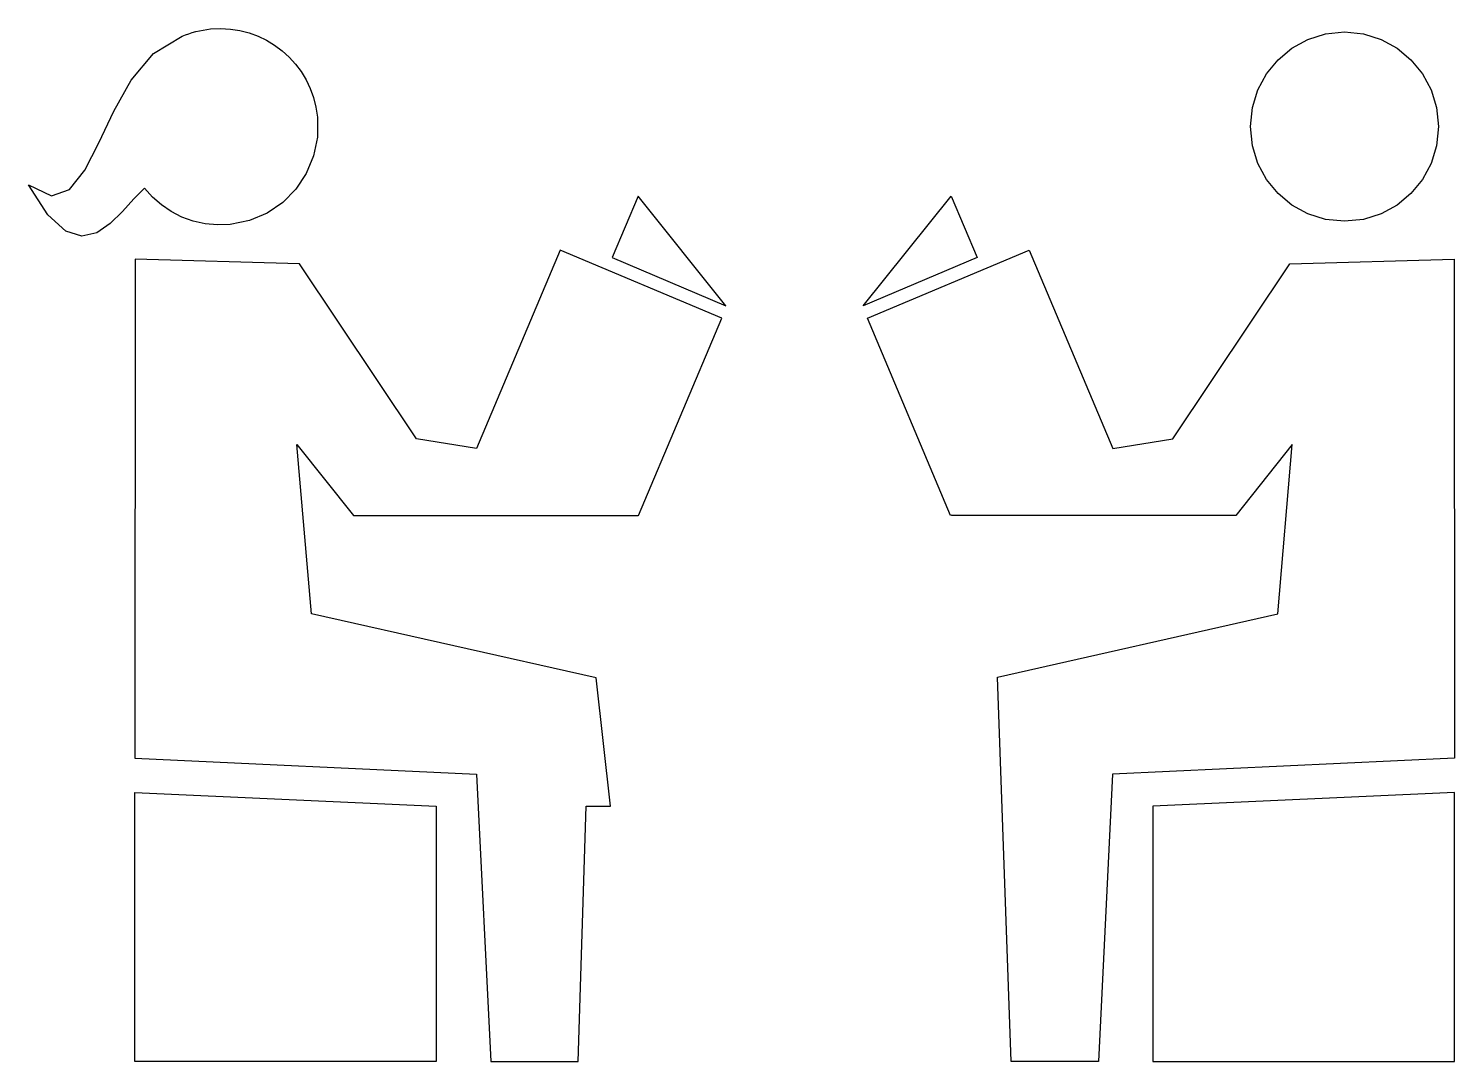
# Model space of a CAD drawing. Extents: x 0 to 25.2, y 10 to 28.2.
import ezdxf

# ---------------------------------------------------------------- set-up
doc = ezdxf.new("R2010")
doc.units = 0
doc.layers.get('0').update_dxf_attribs({"linetype": 'CONTINUOUS'})

msp = doc.modelspace()

# ---------------------------------------------------------------- linework, layer by layer
at = {"color": 7}
for p, q in [((2.208497, 27.777805), (2.713849, 28.083869)), ((2.713849, 28.083869), (2.773374, 28.108003)), ((2.773374, 28.108003), (2.834027, 28.12999)), ((2.834027, 28.12999), (2.895771, 28.149775)), ((2.895771, 28.149775), (2.958571, 28.167301)), ((2.958571, 28.167301), (3.022389, 28.182512)), ((3.022389, 28.182512), (3.087189, 28.195351)), ((3.087189, 28.195351), (3.152935, 28.205763)), ((3.152935, 28.205763), (3.219591, 28.213691)), ((3.219591, 28.213691), (3.396026, 28.222215)), ((3.396026, 28.222215), (3.569098, 28.212962)), ((3.569098, 28.212962), (3.737859, 28.186713)), ((3.737859, 28.186713), (3.901361, 28.144251)), ((3.901361, 28.144251), (4.058654, 28.086359)), ((4.058654, 28.086359), (4.208792, 28.01382)), ((4.208792, 28.01382), (4.350825, 27.927415)), ((22.336028, 27.87495), (22.618344, 28.029331)), ((22.618344, 28.029331), (22.930319, 28.126897)), ((22.930319, 28.126897), (23.265272, 28.160915)), ((23.265272, 28.160915), (23.600224, 28.126897)), ((23.600224, 28.126897), (23.9122, 28.029331)), ((23.9122, 28.029331), (24.194515, 27.87495)), ((1.817251, 27.310276), (2.208497, 27.777805)), ((4.350825, 27.927415), (4.483806, 27.827928)), ((4.483806, 27.827928), (4.606784, 27.716142)), ((22.090055, 27.670488), (22.336028, 27.87495)), ((24.194515, 27.87495), (24.440488, 27.670488)), ((4.606784, 27.716142), (4.718814, 27.592838)), ((4.718814, 27.592838), (4.818945, 27.458799)), ((21.88711, 27.422678), (22.090055, 27.670488)), ((24.440488, 27.670488), (24.643434, 27.422678)), ((1.506788, 26.758787), (1.817251, 27.310276)), ((4.818945, 27.458799), (4.90623, 27.314809)), ((4.90623, 27.314809), (4.979721, 27.161649)), ((21.733874, 27.138253), (21.88711, 27.422678)), ((24.643434, 27.422678), (24.79667, 27.138253)), ((4.979721, 27.161649), (5.038468, 27.000102)), ((5.038468, 27.000102), (5.081524, 26.830951)), ((21.637031, 26.823946), (21.733874, 27.138253)), ((24.79667, 27.138253), (24.893512, 26.823946)), ((1.243789, 26.200847), (1.506788, 26.758787)), ((5.081524, 26.830951), (5.10794, 26.654978)), ((21.603265, 26.486491), (21.637031, 26.823946)), ((24.893512, 26.823946), (24.927278, 26.486491)), ((5.10794, 26.654978), (5.107678, 26.302889)), ((21.637031, 26.149036), (21.603265, 26.486491)), ((24.927278, 26.486491), (24.893512, 26.149036)), ((5.107678, 26.302889), (5.039907, 25.968216)), ((0.994931, 25.71396), (1.243789, 26.200847)), ((5.039907, 25.968216), (4.910832, 25.658613)), ((21.733874, 25.834729), (21.637031, 26.149036)), ((24.893512, 26.149036), (24.79667, 25.834729)), ((0.726894, 25.375633), (0.994931, 25.71396)), ((21.88711, 25.550304), (21.733874, 25.834729)), ((24.79667, 25.834729), (24.643434, 25.550304)), ((4.910832, 25.658613), (4.726658, 25.381732)), ((22.090055, 25.302494), (21.88711, 25.550304)), ((24.643434, 25.550304), (24.440488, 25.302494)), ((0.344275, 24.926036), (0, 25.454687)), ((0, 25.454687), (0.406358, 25.263373)), ((0.406358, 25.263373), (0.726894, 25.375633)), ((1.862451, 25.211419), (1.661517, 24.986811)), ((2.048651, 25.397395), (1.862451, 25.211419)), ((2.190399, 25.240345), (2.048651, 25.397395)), ((2.349571, 25.101957), (2.190399, 25.240345)), ((4.726658, 25.381732), (4.493589, 25.145226)), ((10.776091, 25.258824), (10.316633, 24.169446)), ((12.330571, 23.319675), (10.776091, 25.258824)), ((14.7574, 23.319675), (16.31188, 25.258824)), ((16.31188, 25.258824), (16.771338, 24.169446)), ((22.336028, 25.098032), (22.090055, 25.302494)), ((24.440488, 25.302494), (24.194515, 25.098032)), ((1.661517, 24.986811), (1.443233, 24.770477)), ((2.524246, 24.983857), (2.349571, 25.101957)), ((2.712508, 24.887667), (2.524246, 24.983857)), ((4.493589, 25.145226), (4.217829, 24.956749)), ((22.618344, 24.943651), (22.336028, 25.098032)), ((24.194515, 25.098032), (23.9122, 24.943651)), ((0.65812, 24.640198), (0.344275, 24.926036)), ((1.443233, 24.770477), (1.204983, 24.609325)), ((2.912439, 24.815012), (2.712508, 24.887667)), ((3.122119, 24.767515), (2.912439, 24.815012)), ((3.33963, 24.7468), (3.122119, 24.767515)), ((3.563056, 24.754493), (3.33963, 24.7468)), ((3.905583, 24.823954), (3.563056, 24.754493)), ((4.217829, 24.956749), (3.905583, 24.823954)), ((22.930319, 24.846085), (22.618344, 24.943651)), ((23.265272, 24.812066), (22.930319, 24.846085)), ((23.600224, 24.846085), (23.265272, 24.812066)), ((23.9122, 24.943651), (23.600224, 24.846085)), ((0.944151, 24.550263), (0.65812, 24.640198)), ((1.204983, 24.609325), (0.944151, 24.550263)), ((9.399693, 24.301809), (7.91718, 20.795198)), ((12.256347, 23.096155), (9.399693, 24.301809)), ((14.831624, 23.096155), (17.688278, 24.301809)), ((17.688278, 24.301809), (19.170791, 20.795198)), ((1.886656, 24.142353), (1.878471, 15.316135)), ((4.791851, 24.062484), (1.886656, 24.142353)), ((6.858847, 20.962273), (4.791851, 24.062484)), ((10.316633, 24.169446), (12.330571, 23.319675)), ((16.771338, 24.169446), (14.7574, 23.319675)), ((20.229124, 20.962273), (22.29612, 24.062484)), ((22.29612, 24.062484), (25.201316, 24.142353)), ((25.201316, 24.142353), (25.2095, 15.316135)), ((10.785687, 19.610711), (12.256347, 23.096155)), ((16.302284, 19.610711), (14.831624, 23.096155)), ((7.91718, 20.795198), (6.858847, 20.962273)), ((19.170791, 20.795198), (20.229124, 20.962273)), ((5.000131, 17.871375), (4.745567, 20.866318)), ((4.745567, 20.866318), (5.746044, 19.610711)), ((22.342404, 20.866318), (21.342209, 19.610711)), ((22.08784, 17.871375), (22.342404, 20.866318)), ((5.746044, 19.610711), (10.770447, 19.610711)), ((10.770447, 19.610711), (10.770447, 19.61692)), ((10.770447, 19.61692), (10.785687, 19.610711)), ((16.317524, 19.61692), (16.302284, 19.610711)), ((16.317524, 19.610711), (16.317524, 19.61692)), ((21.342209, 19.610711), (16.317524, 19.610711)), ((10.033847, 16.735713), (5.000131, 17.871375)), ((17.132018, 16.7518), (22.08784, 17.871375)), ((10.286718, 14.470033), (10.033847, 16.735713)), ((17.370778, 9.951091), (17.132018, 16.7518)), ((1.878471, 15.316135), (7.921978, 15.033913)), ((25.2095, 15.316135), (19.165993, 15.033913)), ((7.921978, 15.033913), (8.172027, 9.951091)), ((19.165993, 15.033913), (18.915944, 9.951091)), ((1.878471, 9.951091), (1.878471, 14.706253)), ((1.878471, 14.706253), (7.20852, 14.469469)), ((25.2095, 14.706253), (19.879451, 14.469469)), ((25.2095, 9.951091), (25.2095, 14.706253)), ((7.20852, 14.469469), (7.20852, 9.951091)), ((9.717193, 9.951091), (9.858022, 14.470033)), ((9.858022, 14.470033), (10.286718, 14.470033)), ((19.879451, 14.469469), (19.879451, 9.951091)), ((7.20852, 9.951091), (1.878471, 9.951091)), ((8.172027, 9.951091), (9.717193, 9.951091)), ((18.915944, 9.951091), (17.370778, 9.951091)), ((19.879451, 9.951091), (25.2095, 9.951091))]:
    msp.add_line(p, q, dxfattribs=at)

doc.saveas('drawing.dxf')
